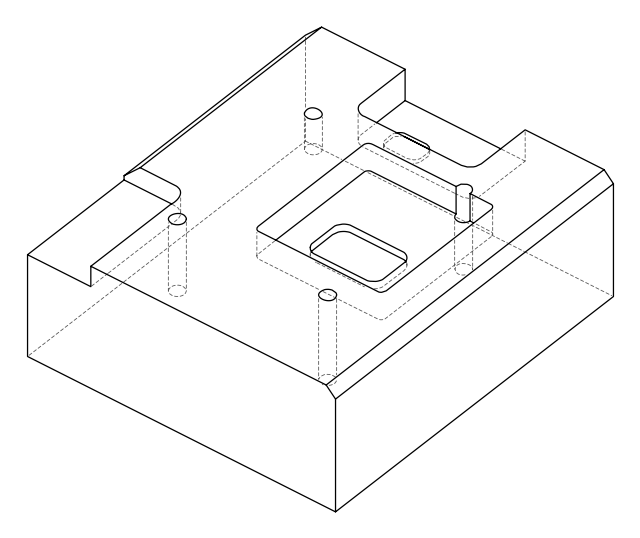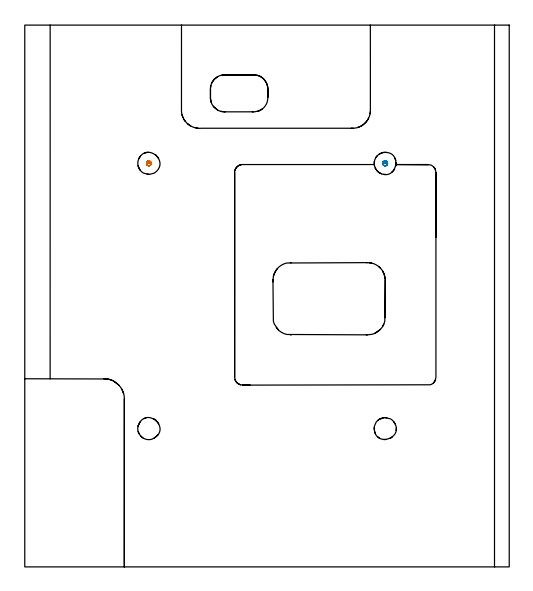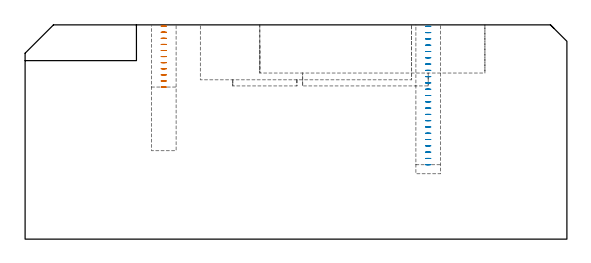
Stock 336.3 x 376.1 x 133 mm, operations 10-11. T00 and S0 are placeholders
(PLAN: 11 operations, 6 tool changes, 137.6 min)
(1 AREA_MILL | FG_CHAMFER_SURFACE | UGT0205_001 | 13.97 min | 39199 mm3)
(2 AREA_MILL_1 | FG_CHAMFER_SURFACE_1 | UGT0205_001 | 12.26 min | 19546 mm3)
(3 MILL_CORNER_NOTCH_RECTANGULAR | CORNER_NOTCH_RECTANGULAR | UGT0201_094 | Follow Part, ap 5, ae 75% | 7.94 min | 198261 mm3)
(4 MILL_RECTANGULAR_POCKET | POCKET_RECTANGULAR_STRAIGHT | NXT0201_012 | Follow Part, ap 4, ae 75% | 2.36 min | 35569 mm3)
(5 MILL_RECTANGULAR_POCKET_1 | POCKET_RECTANGULAR_STRAIGHT_1 | NXT0201_013 | Follow Part, ap 2.5, ae 75% | 68.55 min | 638799 mm3)
(6 MILL_RECTANGULAR_POCKET_2 | POCKET_RECTANGULAR_STRAIGHT_2 | UGT0201_094 | Follow Part, ap 5, ae 75% | 1.23 min | 30178 mm3)
(7 MILL_SLOT | SLOT_PARTIAL_RECTANGULAR | NXT0201_012 | Follow Part, ap 4, ae 75% | 26.2 min | 285851 mm3)
(8 MILL_BLIND_HOLE_FROM_SOLID_MATERIAL | STEP1POCKET | NXT0201_011 | Spiral | 1.34 min | 14335 mm3)
(9 MILL_BLIND_HOLE_FROM_SOLID_MATERIAL_1 | STEP1POCKET_1 | NXT0201_011 | Spiral | 1.59 min | 16997 mm3)
(10 MILL_BLIND_HOLE_FROM_SOLID_MATERIAL_2 | STEP1POCKET_2 | NXT0201_011 | Spiral | 0.7 min | 7093 mm3)
(11 MILL_BLIND_HOLE_FROM_SOLID_MATERIAL_3 | STEP1POCKET_3 | NXT0201_011 | Spiral | 1.46 min | 13565 mm3)
(TOOL UGT0205_001 | Chamfer Mill 20 x 3 x 45 deg. | D20 FL50 Z2)
(TOOL UGT0201_094 | End mill 20 mm | D20 FL38 Z4)
(TOOL NXT0201_012 | ENDMILL 16mm [2P460-1600-NA 1630] | D16 FL38 Z6)
(TOOL NXT0201_013 | ENDMILL 10mm | D10 FL30 Z4)
(TOOL NXT0201_011 | ENDMILL 12mm [2P460-1200-NA 1630] | D12 FL38 Z6)
(OP 10 MILL_BLIND_HOLE_FROM_SOLID_MATERIAL_2)
G17 G21 G94 G90
T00 M6
G54
G17 G0 G90 X86.1 Y280.1 S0 M3
G43 Z143. H1
Z132.218
G94 G3 X86.86 Y280.99 R0.77 F250.
X85.842 Y281.73 R0.89
X84.47 Y279.842 R1.65
X85.842 Y281.73 R-1.65
X85.156 Y280.786 R0.825
X86.1 Y280.1 R0.825
G0 Z128.436
G3 X86.86 Y280.99 R0.77
X85.842 Y281.73 R0.89
X84.47 Y279.842 R1.65
X85.842 Y281.73 R-1.65
X85.156 Y280.786 R0.825
X86.1 Y280.1 R0.825
G0 Z124.655
G3 X86.86 Y280.99 R0.77
X85.842 Y281.73 R0.89
X84.47 Y279.842 R1.65
X85.842 Y281.73 R-1.65
X85.156 Y280.786 R0.825
X86.1 Y280.1 R0.825
G0 Z120.873
G3 X86.86 Y280.99 R0.77
X85.842 Y281.73 R0.89
X84.47 Y279.842 R1.65
X85.842 Y281.73 R-1.65
X85.156 Y280.786 R0.825
X86.1 Y280.1 R0.825
G0 Z117.091
G3 X86.86 Y280.99 R0.77
X85.842 Y281.73 R0.89
X84.47 Y279.842 R1.65
X85.842 Y281.73 R-1.65
X85.156 Y280.786 R0.825
X86.1 Y280.1 R0.825
G0 Z113.309
G3 X86.86 Y280.99 R0.77
X85.842 Y281.73 R0.89
X84.47 Y279.842 R1.65
X85.842 Y281.73 R-1.65
X85.156 Y280.786 R0.825
X86.1 Y280.1 R0.825
G0 Z109.527
G3 X86.86 Y280.99 R0.77
X85.842 Y281.73 R0.89
X84.47 Y279.842 R1.65
X85.842 Y281.73 R-1.65
X85.156 Y280.786 R0.825
X86.1 Y280.1 R0.825
G0 Z105.745
G3 X86.86 Y280.99 R0.77
X85.842 Y281.73 R0.89
X84.47 Y279.842 R1.65
X85.842 Y281.73 R-1.65
X85.156 Y280.786 R0.825
X86.1 Y280.1 R0.825
G0 Z101.964
G3 X86.86 Y280.99 R0.77
X85.842 Y281.73 R0.89
X84.47 Y279.842 R1.65
X85.842 Y281.73 R-1.65
X85.156 Y280.786 R0.825
X86.1 Y280.1 R0.825
G0 Z98.182
G3 X86.86 Y280.99 R0.77
X85.842 Y281.73 R0.89
X84.47 Y279.842 R1.65
X85.842 Y281.73 R-1.65
X85.156 Y280.786 R0.825
X86.1 Y280.1 R0.825
G0 Z94.4
G3 X86.86 Y280.99 R0.77
X85.842 Y281.73 R0.89
X84.47 Y279.842 R1.65
X85.842 Y281.73 R-1.65
X85.156 Y280.786 R0.825
X86.1 Y280.1 R0.825
G0 Z143.
M5
M2
(OP 11 MILL_BLIND_HOLE_FROM_SOLID_MATERIAL_3)
G17 G21 G94 G90
T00 M6
G54
G17 G0 G90 X250.2 Y280.1 S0 M3
G43 Z143. H1
Z132.096
G94 G3 X250.96 Y280.99 R0.77 F250.
X249.942 Y281.73 R0.89
X248.57 Y279.842 R1.65
X249.942 Y281.73 R-1.65
X249.256 Y280.786 R0.825
X250.2 Y280.1 R0.825
G0 Z128.191
G3 X250.96 Y280.99 R0.77
X249.942 Y281.73 R0.89
X248.57 Y279.842 R1.65
X249.942 Y281.73 R-1.65
X249.256 Y280.786 R0.825
X250.2 Y280.1 R0.825
G0 Z124.287
G3 X250.96 Y280.99 R0.77
X249.942 Y281.73 R0.89
X248.57 Y279.842 R1.65
X249.942 Y281.73 R-1.65
X249.256 Y280.786 R0.825
X250.2 Y280.1 R0.825
G0 Z120.383
G3 X250.96 Y280.99 R0.77
X249.942 Y281.73 R0.89
X248.57 Y279.842 R1.65
X249.942 Y281.73 R-1.65
X249.256 Y280.786 R0.825
X250.2 Y280.1 R0.825
G0 Z116.478
G3 X250.96 Y280.99 R0.77
X249.942 Y281.73 R0.89
X248.57 Y279.842 R1.65
X249.942 Y281.73 R-1.65
X249.256 Y280.786 R0.825
X250.2 Y280.1 R0.825
G0 Z112.574
G3 X250.96 Y280.99 R0.77
X249.942 Y281.73 R0.89
X248.57 Y279.842 R1.65
X249.942 Y281.73 R-1.65
X249.256 Y280.786 R0.825
X250.2 Y280.1 R0.825
G0 Z108.67
G3 X250.96 Y280.99 R0.77
X249.942 Y281.73 R0.89
X248.57 Y279.842 R1.65
X249.942 Y281.73 R-1.65
X249.256 Y280.786 R0.825
X250.2 Y280.1 R0.825
G0 Z104.765
G3 X250.96 Y280.99 R0.77
X249.942 Y281.73 R0.89
X248.57 Y279.842 R1.65
X249.942 Y281.73 R-1.65
X249.256 Y280.786 R0.825
X250.2 Y280.1 R0.825
G0 Z100.861
G3 X250.96 Y280.99 R0.77
X249.942 Y281.73 R0.89
X248.57 Y279.842 R1.65
X249.942 Y281.73 R-1.65
X249.256 Y280.786 R0.825
X250.2 Y280.1 R0.825
G0 Z96.957
G3 X250.96 Y280.99 R0.77
X249.942 Y281.73 R0.89
X248.57 Y279.842 R1.65
X249.942 Y281.73 R-1.65
X249.256 Y280.786 R0.825
X250.2 Y280.1 R0.825
G0 Z93.052
G3 X250.96 Y280.99 R0.77
X249.942 Y281.73 R0.89
X248.57 Y279.842 R1.65
X249.942 Y281.73 R-1.65
X249.256 Y280.786 R0.825
X250.2 Y280.1 R0.825
G0 Z89.148
G3 X250.96 Y280.99 R0.77
X249.942 Y281.73 R0.89
X248.57 Y279.842 R1.65
X249.942 Y281.73 R-1.65
X249.256 Y280.786 R0.825
X250.2 Y280.1 R0.825
G0 Z85.243
G3 X250.96 Y280.99 R0.77
X249.942 Y281.73 R0.89
X248.57 Y279.842 R1.65
X249.942 Y281.73 R-1.65
X249.256 Y280.786 R0.825
X250.2 Y280.1 R0.825
G0 Z81.339
G3 X250.96 Y280.99 R0.77
X249.942 Y281.73 R0.89
X248.57 Y279.842 R1.65
X249.942 Y281.73 R-1.65
X249.256 Y280.786 R0.825
X250.2 Y280.1 R0.825
G0 Z77.435
G3 X250.96 Y280.99 R0.77
X249.942 Y281.73 R0.89
X248.57 Y279.842 R1.65
X249.942 Y281.73 R-1.65
X249.256 Y280.786 R0.825
X250.2 Y280.1 R0.825
G0 Z73.53
G3 X250.96 Y280.99 R0.77
X249.942 Y281.73 R0.89
X248.57 Y279.842 R1.65
X249.942 Y281.73 R-1.65
X249.256 Y280.786 R0.825
X250.2 Y280.1 R0.825
G0 Z69.626
G3 X250.96 Y280.99 R0.77
X249.942 Y281.73 R0.89
X248.57 Y279.842 R1.65
X249.942 Y281.73 R-1.65
X249.256 Y280.786 R0.825
X250.2 Y280.1 R0.825
G0 Z65.722
G3 X250.96 Y280.99 R0.77
X249.942 Y281.73 R0.89
X248.57 Y279.842 R1.65
X249.942 Y281.73 R-1.65
X249.256 Y280.786 R0.825
X250.2 Y280.1 R0.825
G0 Z61.817
G3 X250.96 Y280.99 R0.77
X249.942 Y281.73 R0.89
X248.57 Y279.842 R1.65
X249.942 Y281.73 R-1.65
X249.256 Y280.786 R0.825
X250.2 Y280.1 R0.825
G0 Z57.913
G3 X250.96 Y280.99 R0.77
X249.942 Y281.73 R0.89
X248.57 Y279.842 R1.65
X249.942 Y281.73 R-1.65
X249.256 Y280.786 R0.825
X250.2 Y280.1 R0.825
G0 Z54.009
G3 X250.96 Y280.99 R0.77
X249.942 Y281.73 R0.89
X248.57 Y279.842 R1.65
X249.942 Y281.73 R-1.65
X249.256 Y280.786 R0.825
X250.2 Y280.1 R0.825
G0 Z50.104
G3 X250.96 Y280.99 R0.77
X249.942 Y281.73 R0.89
X248.57 Y279.842 R1.65
X249.942 Y281.73 R-1.65
X249.256 Y280.786 R0.825
X250.2 Y280.1 R0.825
G0 Z46.2
G3 X250.96 Y280.99 R0.77
X249.942 Y281.73 R0.89
X248.57 Y279.842 R1.65
X249.942 Y281.73 R-1.65
X249.256 Y280.786 R0.825
X250.2 Y280.1 R0.825
G0 Z143.
M5
M2
